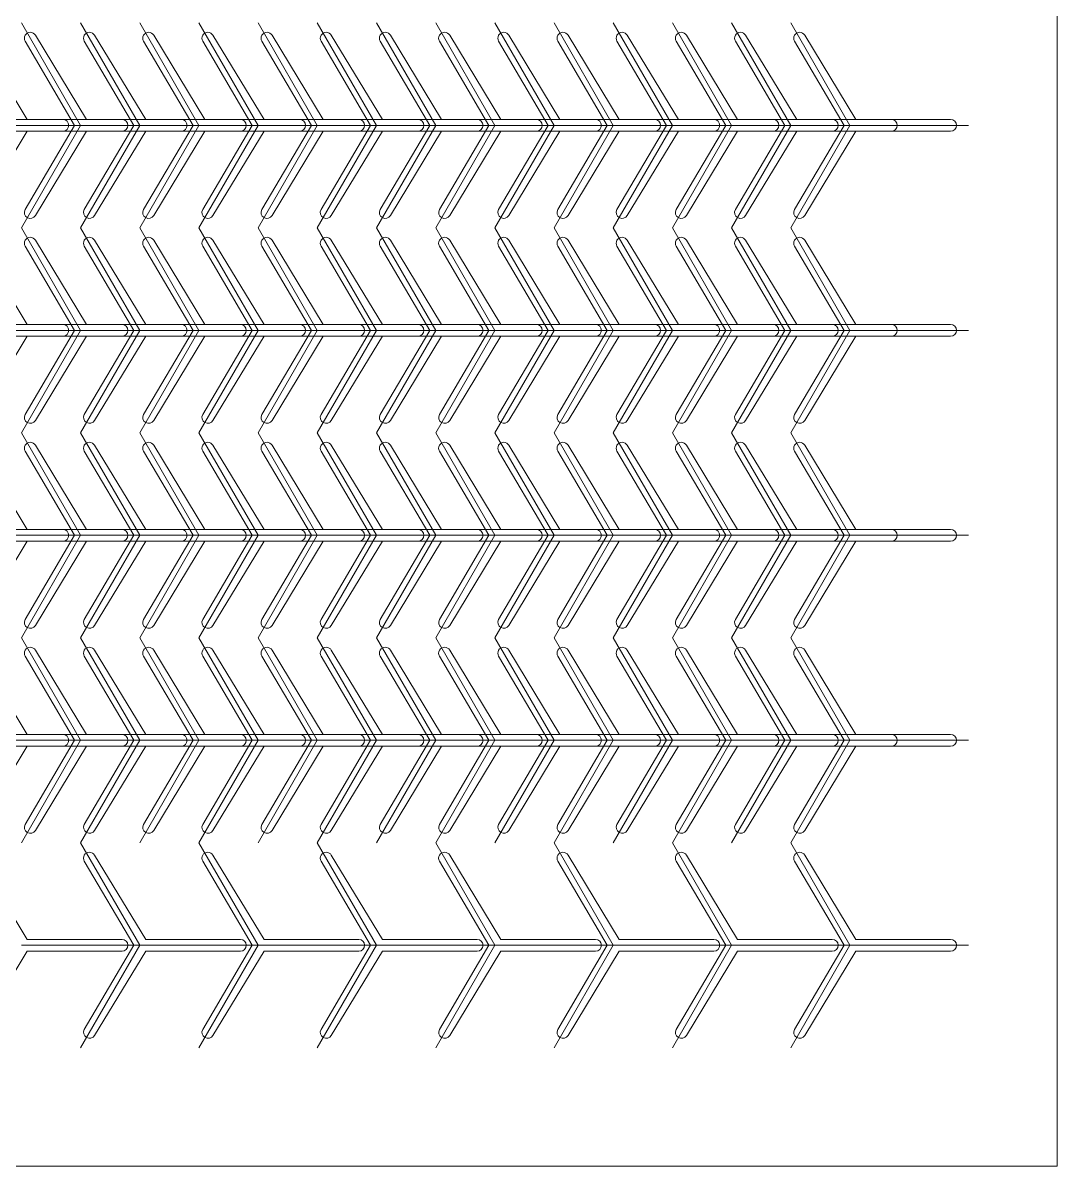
# Model space of a CAD drawing. Header units: metres. Extents: x 0 to 178, y 0 to 183.
# Drawn here: x 90.1 to 177.5, y 0 to 96.6 of the extents above; entities that cross this region are included whole.
import ezdxf

# ---------------------------------------------------------------- set-up
doc = ezdxf.new("R2010")
doc.units = ezdxf.units.M
doc.layers.add('TOP', color=1, linetype='Continuous', lineweight=0)

msp = doc.modelspace()

# ---------------------------------------------------------------- linework, layer by layer
at = {"layer": 'TOP'}
for p, q in [((177.5, 180.215), (177.5, 0)), ((95, 87.942), (90, 96.603)), ((100, 87.942), (95, 96.603)), ((105, 87.942), (100, 96.603)), ((110, 87.942), (105, 96.603)), ((115, 87.942), (110, 96.603)), ((120, 87.942), (115, 96.603)), ((125, 87.942), (120, 96.603)), ((130, 87.942), (125, 96.603)), ((135, 87.942), (130, 96.603)), ((140, 87.942), (135, 96.603)), ((145, 87.942), (140, 96.603)), ((150, 87.942), (145, 96.603)), ((155, 87.942), (150, 96.603)), ((160, 87.942), (155, 96.603)), ((90.5, 88.442), (86.183, 95.554)), ((90.317, 95.054), (94.5, 87.942)), ((95.5, 88.442), (91.183, 95.554)), ((95.317, 95.054), (99.5, 87.942)), ((100.5, 88.442), (96.183, 95.554)), ((100.317, 95.054), (104.5, 87.942)), ((105.5, 88.442), (101.183, 95.554)), ((105.317, 95.054), (109.5, 87.942)), ((110.5, 88.442), (106.183, 95.554)), ((110.317, 95.054), (114.5, 87.942)), ((115.5, 88.442), (111.183, 95.554)), ((115.317, 95.054), (119.5, 87.942)), ((120.5, 88.442), (116.183, 95.554)), ((120.317, 95.054), (124.5, 87.942)), ((125.5, 88.442), (121.183, 95.554)), ((125.317, 95.054), (129.5, 87.942)), ((130.5, 88.442), (126.183, 95.554)), ((130.317, 95.054), (134.5, 87.942)), ((135.5, 88.442), (131.183, 95.554)), ((135.317, 95.054), (139.5, 87.942)), ((140.5, 88.442), (136.183, 95.554)), ((140.317, 95.054), (144.5, 87.942)), ((145.5, 88.442), (141.183, 95.554)), ((145.317, 95.054), (149.5, 87.942)), ((150.5, 88.442), (146.183, 95.554)), ((150.317, 95.054), (154.5, 87.942)), ((155.5, 88.442), (151.183, 95.554)), ((155.317, 95.054), (159.5, 87.942)), ((160.5, 88.442), (156.183, 95.554)), ((85, 87.942), (95, 87.942)), ((93.5, 88.442), (85.5, 88.442)), ((90, 87.942), (100, 87.942)), ((95, 87.942), (90, 79.282)), ((94.5, 87.942), (90.317, 80.831)), ((98.5, 88.442), (90.5, 88.442)), ((95, 87.942), (105, 87.942)), ((100, 87.942), (95, 79.282)), ((99.5, 87.942), (95.317, 80.831)), ((103.5, 88.442), (95.5, 88.442)), ((100, 87.942), (110, 87.942)), ((105, 87.942), (100, 79.282)), ((104.5, 87.942), (100.317, 80.831)), ((108.5, 88.442), (100.5, 88.442)), ((105, 87.942), (115, 87.942)), ((110, 87.942), (105, 79.282)), ((109.5, 87.942), (105.317, 80.831)), ((113.5, 88.442), (105.5, 88.442)), ((110, 87.942), (120, 87.942)), ((115, 87.942), (110, 79.282)), ((114.5, 87.942), (110.317, 80.831)), ((118.5, 88.442), (110.5, 88.442)), ((115, 87.942), (125, 87.942)), ((120, 87.942), (115, 79.282)), ((119.5, 87.942), (115.317, 80.831)), ((123.5, 88.442), (115.5, 88.442)), ((120, 87.942), (130, 87.942)), ((125, 87.942), (120, 79.282)), ((124.5, 87.942), (120.317, 80.831)), ((128.5, 88.442), (120.5, 88.442)), ((125, 87.942), (135, 87.942)), ((130, 87.942), (125, 79.282)), ((129.5, 87.942), (125.317, 80.831)), ((133.5, 88.442), (125.5, 88.442)), ((130, 87.942), (140, 87.942)), ((135, 87.942), (130, 79.282)), ((134.5, 87.942), (130.317, 80.831)), ((138.5, 88.442), (130.5, 88.442)), ((135, 87.942), (145, 87.942)), ((140, 87.942), (135, 79.282)), ((139.5, 87.942), (135.317, 80.831)), ((143.5, 88.442), (135.5, 88.442)), ((140, 87.942), (150, 87.942)), ((145, 87.942), (140, 79.282)), ((144.5, 87.942), (140.317, 80.831)), ((148.5, 88.442), (140.5, 88.442)), ((145, 87.942), (155, 87.942)), ((150, 87.942), (145, 79.282)), ((149.5, 87.942), (145.317, 80.831)), ((153.5, 88.442), (145.5, 88.442)), ((150, 87.942), (160, 87.942)), ((155, 87.942), (150, 79.282)), ((154.5, 87.942), (150.317, 80.831)), ((158.5, 88.442), (150.5, 88.442)), ((155, 87.942), (165, 87.942)), ((160, 87.942), (155, 79.282)), ((159.5, 87.942), (155.317, 80.831)), ((163.5, 88.442), (155.5, 88.442)), ((160, 87.942), (170, 87.942)), ((168.5, 88.442), (160.5, 88.442)), ((85.5, 87.442), (93.5, 87.442)), ((86.183, 80.331), (90.5, 87.442)), ((90.5, 87.442), (98.5, 87.442)), ((91.183, 80.331), (95.5, 87.442)), ((95.5, 87.442), (103.5, 87.442)), ((96.183, 80.331), (100.5, 87.442)), ((100.5, 87.442), (108.5, 87.442)), ((101.183, 80.331), (105.5, 87.442)), ((105.5, 87.442), (113.5, 87.442)), ((106.183, 80.331), (110.5, 87.442)), ((110.5, 87.442), (118.5, 87.442)), ((111.183, 80.331), (115.5, 87.442)), ((115.5, 87.442), (123.5, 87.442)), ((116.183, 80.331), (120.5, 87.442)), ((120.5, 87.442), (128.5, 87.442)), ((121.183, 80.331), (125.5, 87.442)), ((125.5, 87.442), (133.5, 87.442)), ((126.183, 80.331), (130.5, 87.442)), ((130.5, 87.442), (138.5, 87.442)), ((131.183, 80.331), (135.5, 87.442)), ((135.5, 87.442), (143.5, 87.442)), ((136.183, 80.331), (140.5, 87.442)), ((140.5, 87.442), (148.5, 87.442)), ((141.183, 80.331), (145.5, 87.442)), ((145.5, 87.442), (153.5, 87.442)), ((146.183, 80.331), (150.5, 87.442)), ((150.5, 87.442), (158.5, 87.442)), ((151.183, 80.331), (155.5, 87.442)), ((155.5, 87.442), (163.5, 87.442)), ((156.183, 80.331), (160.5, 87.442)), ((160.5, 87.442), (168.5, 87.442)), ((95, 70.622), (90, 79.282)), ((100, 70.622), (95, 79.282)), ((105, 70.622), (100, 79.282)), ((110, 70.622), (105, 79.282)), ((115, 70.622), (110, 79.282)), ((120, 70.622), (115, 79.282)), ((125, 70.622), (120, 79.282)), ((130, 70.622), (125, 79.282)), ((135, 70.622), (130, 79.282)), ((140, 70.622), (135, 79.282)), ((145, 70.622), (140, 79.282)), ((150, 70.622), (145, 79.282)), ((155, 70.622), (150, 79.282)), ((160, 70.622), (155, 79.282)), ((90.5, 71.122), (86.183, 78.233)), ((90.317, 77.733), (94.5, 70.622)), ((95.5, 71.122), (91.183, 78.233)), ((95.317, 77.733), (99.5, 70.622)), ((100.5, 71.122), (96.183, 78.233)), ((100.317, 77.733), (104.5, 70.622)), ((105.5, 71.122), (101.183, 78.233)), ((105.317, 77.733), (109.5, 70.622)), ((110.5, 71.122), (106.183, 78.233)), ((110.317, 77.733), (114.5, 70.622)), ((115.5, 71.122), (111.183, 78.233)), ((115.317, 77.733), (119.5, 70.622)), ((120.5, 71.122), (116.183, 78.233)), ((120.317, 77.733), (124.5, 70.622)), ((125.5, 71.122), (121.183, 78.233)), ((125.317, 77.733), (129.5, 70.622)), ((130.5, 71.122), (126.183, 78.233)), ((130.317, 77.733), (134.5, 70.622)), ((135.5, 71.122), (131.183, 78.233)), ((135.317, 77.733), (139.5, 70.622)), ((140.5, 71.122), (136.183, 78.233)), ((140.317, 77.733), (144.5, 70.622)), ((145.5, 71.122), (141.183, 78.233)), ((145.317, 77.733), (149.5, 70.622)), ((150.5, 71.122), (146.183, 78.233)), ((150.317, 77.733), (154.5, 70.622)), ((155.5, 71.122), (151.183, 78.233)), ((155.317, 77.733), (159.5, 70.622)), ((160.5, 71.122), (156.183, 78.233)), ((85, 70.622), (95, 70.622)), ((93.5, 71.122), (85.5, 71.122)), ((90, 70.622), (100, 70.622)), ((95, 70.622), (90, 61.962)), ((94.5, 70.622), (90.317, 63.511)), ((98.5, 71.122), (90.5, 71.122)), ((95, 70.622), (105, 70.622)), ((100, 70.622), (95, 61.962)), ((99.5, 70.622), (95.317, 63.511)), ((103.5, 71.122), (95.5, 71.122)), ((100, 70.622), (110, 70.622)), ((105, 70.622), (100, 61.962)), ((104.5, 70.622), (100.317, 63.511)), ((108.5, 71.122), (100.5, 71.122)), ((105, 70.622), (115, 70.622)), ((110, 70.622), (105, 61.962)), ((109.5, 70.622), (105.317, 63.511)), ((113.5, 71.122), (105.5, 71.122)), ((110, 70.622), (120, 70.622)), ((115, 70.622), (110, 61.962)), ((114.5, 70.622), (110.317, 63.511)), ((118.5, 71.122), (110.5, 71.122)), ((115, 70.622), (125, 70.622)), ((120, 70.622), (115, 61.962)), ((119.5, 70.622), (115.317, 63.511)), ((123.5, 71.122), (115.5, 71.122)), ((120, 70.622), (130, 70.622)), ((125, 70.622), (120, 61.962)), ((124.5, 70.622), (120.317, 63.511)), ((128.5, 71.122), (120.5, 71.122)), ((125, 70.622), (135, 70.622)), ((130, 70.622), (125, 61.962)), ((129.5, 70.622), (125.317, 63.511)), ((133.5, 71.122), (125.5, 71.122)), ((130, 70.622), (140, 70.622)), ((135, 70.622), (130, 61.962)), ((134.5, 70.622), (130.317, 63.511)), ((138.5, 71.122), (130.5, 71.122)), ((135, 70.622), (145, 70.622)), ((140, 70.622), (135, 61.962)), ((139.5, 70.622), (135.317, 63.511)), ((143.5, 71.122), (135.5, 71.122)), ((140, 70.622), (150, 70.622)), ((145, 70.622), (140, 61.962)), ((144.5, 70.622), (140.317, 63.511)), ((148.5, 71.122), (140.5, 71.122)), ((145, 70.622), (155, 70.622)), ((150, 70.622), (145, 61.962)), ((149.5, 70.622), (145.317, 63.511)), ((153.5, 71.122), (145.5, 71.122)), ((150, 70.622), (160, 70.622)), ((155, 70.622), (150, 61.962)), ((154.5, 70.622), (150.317, 63.511)), ((158.5, 71.122), (150.5, 71.122)), ((155, 70.622), (165, 70.622)), ((160, 70.622), (155, 61.962)), ((159.5, 70.622), (155.317, 63.511)), ((163.5, 71.122), (155.5, 71.122)), ((160, 70.622), (170, 70.622)), ((168.5, 71.122), (160.5, 71.122)), ((85.5, 70.122), (93.5, 70.122)), ((86.183, 63.011), (90.5, 70.122)), ((90.5, 70.122), (98.5, 70.122)), ((91.183, 63.011), (95.5, 70.122)), ((95.5, 70.122), (103.5, 70.122)), ((96.183, 63.011), (100.5, 70.122)), ((100.5, 70.122), (108.5, 70.122)), ((101.183, 63.011), (105.5, 70.122)), ((105.5, 70.122), (113.5, 70.122)), ((106.183, 63.011), (110.5, 70.122)), ((110.5, 70.122), (118.5, 70.122)), ((111.183, 63.011), (115.5, 70.122)), ((115.5, 70.122), (123.5, 70.122)), ((116.183, 63.011), (120.5, 70.122)), ((120.5, 70.122), (128.5, 70.122)), ((121.183, 63.011), (125.5, 70.122)), ((125.5, 70.122), (133.5, 70.122)), ((126.183, 63.011), (130.5, 70.122)), ((130.5, 70.122), (138.5, 70.122)), ((131.183, 63.011), (135.5, 70.122)), ((135.5, 70.122), (143.5, 70.122)), ((136.183, 63.011), (140.5, 70.122)), ((140.5, 70.122), (148.5, 70.122)), ((141.183, 63.011), (145.5, 70.122)), ((145.5, 70.122), (153.5, 70.122)), ((146.183, 63.011), (150.5, 70.122)), ((150.5, 70.122), (158.5, 70.122)), ((151.183, 63.011), (155.5, 70.122)), ((155.5, 70.122), (163.5, 70.122)), ((156.183, 63.011), (160.5, 70.122)), ((160.5, 70.122), (168.5, 70.122)), ((95, 53.301), (90, 61.962)), ((100, 53.301), (95, 61.962)), ((105, 53.301), (100, 61.962)), ((110, 53.301), (105, 61.962)), ((115, 53.301), (110, 61.962)), ((120, 53.301), (115, 61.962)), ((125, 53.301), (120, 61.962)), ((130, 53.301), (125, 61.962)), ((135, 53.301), (130, 61.962)), ((140, 53.301), (135, 61.962)), ((145, 53.301), (140, 61.962)), ((150, 53.301), (145, 61.962)), ((155, 53.301), (150, 61.962)), ((160, 53.301), (155, 61.962)), ((90.5, 53.801), (86.183, 60.912)), ((95.5, 53.801), (91.183, 60.912)), ((100.5, 53.801), (96.183, 60.912)), ((105.5, 53.801), (101.183, 60.912)), ((110.5, 53.801), (106.183, 60.912)), ((115.5, 53.801), (111.183, 60.912)), ((120.5, 53.801), (116.183, 60.912)), ((125.5, 53.801), (121.183, 60.912)), ((130.5, 53.801), (126.183, 60.912)), ((135.5, 53.801), (131.183, 60.912)), ((140.5, 53.801), (136.183, 60.912)), ((145.5, 53.801), (141.183, 60.912)), ((150.5, 53.801), (146.183, 60.912)), ((155.5, 53.801), (151.183, 60.912)), ((160.5, 53.801), (156.183, 60.912)), ((90.317, 60.412), (94.5, 53.301)), ((95.317, 60.412), (99.5, 53.301)), ((100.317, 60.412), (104.5, 53.301)), ((105.317, 60.412), (109.5, 53.301)), ((110.317, 60.412), (114.5, 53.301)), ((115.317, 60.412), (119.5, 53.301)), ((120.317, 60.412), (124.5, 53.301)), ((125.317, 60.412), (129.5, 53.301)), ((130.317, 60.412), (134.5, 53.301)), ((135.317, 60.412), (139.5, 53.301)), ((140.317, 60.412), (144.5, 53.301)), ((145.317, 60.412), (149.5, 53.301)), ((150.317, 60.412), (154.5, 53.301)), ((155.317, 60.412), (159.5, 53.301)), ((85, 53.301), (95, 53.301)), ((93.5, 53.801), (85.5, 53.801)), ((90, 53.301), (100, 53.301)), ((95, 53.301), (90, 44.641)), ((94.5, 53.301), (90.317, 46.19)), ((98.5, 53.801), (90.5, 53.801)), ((95, 53.301), (105, 53.301)), ((100, 53.301), (95, 44.641)), ((99.5, 53.301), (95.317, 46.19)), ((103.5, 53.801), (95.5, 53.801)), ((100, 53.301), (110, 53.301)), ((105, 53.301), (100, 44.641)), ((104.5, 53.301), (100.317, 46.19)), ((108.5, 53.801), (100.5, 53.801)), ((105, 53.301), (115, 53.301)), ((110, 53.301), (105, 44.641)), ((109.5, 53.301), (105.317, 46.19)), ((113.5, 53.801), (105.5, 53.801)), ((110, 53.301), (120, 53.301)), ((115, 53.301), (110, 44.641)), ((114.5, 53.301), (110.317, 46.19)), ((118.5, 53.801), (110.5, 53.801)), ((115, 53.301), (125, 53.301)), ((120, 53.301), (115, 44.641)), ((119.5, 53.301), (115.317, 46.19)), ((123.5, 53.801), (115.5, 53.801)), ((120, 53.301), (130, 53.301)), ((125, 53.301), (120, 44.641)), ((124.5, 53.301), (120.317, 46.19)), ((128.5, 53.801), (120.5, 53.801)), ((125, 53.301), (135, 53.301)), ((130, 53.301), (125, 44.641)), ((129.5, 53.301), (125.317, 46.19)), ((133.5, 53.801), (125.5, 53.801)), ((130, 53.301), (140, 53.301)), ((135, 53.301), (130, 44.641)), ((134.5, 53.301), (130.317, 46.19)), ((138.5, 53.801), (130.5, 53.801)), ((135, 53.301), (145, 53.301)), ((140, 53.301), (135, 44.641)), ((139.5, 53.301), (135.317, 46.19)), ((143.5, 53.801), (135.5, 53.801)), ((140, 53.301), (150, 53.301)), ((145, 53.301), (140, 44.641)), ((144.5, 53.301), (140.317, 46.19)), ((148.5, 53.801), (140.5, 53.801)), ((145, 53.301), (155, 53.301)), ((150, 53.301), (145, 44.641)), ((149.5, 53.301), (145.317, 46.19)), ((153.5, 53.801), (145.5, 53.801)), ((150, 53.301), (160, 53.301)), ((155, 53.301), (150, 44.641)), ((154.5, 53.301), (150.317, 46.19)), ((158.5, 53.801), (150.5, 53.801)), ((155, 53.301), (165, 53.301)), ((160, 53.301), (155, 44.641)), ((159.5, 53.301), (155.317, 46.19)), ((163.5, 53.801), (155.5, 53.801)), ((160, 53.301), (170, 53.301)), ((168.5, 53.801), (160.5, 53.801)), ((85.5, 52.801), (93.5, 52.801)), ((86.183, 45.69), (90.5, 52.801)), ((90.5, 52.801), (98.5, 52.801)), ((91.183, 45.69), (95.5, 52.801)), ((95.5, 52.801), (103.5, 52.801)), ((96.183, 45.69), (100.5, 52.801)), ((100.5, 52.801), (108.5, 52.801)), ((101.183, 45.69), (105.5, 52.801)), ((105.5, 52.801), (113.5, 52.801)), ((106.183, 45.69), (110.5, 52.801)), ((110.5, 52.801), (118.5, 52.801)), ((111.183, 45.69), (115.5, 52.801)), ((115.5, 52.801), (123.5, 52.801)), ((116.183, 45.69), (120.5, 52.801)), ((120.5, 52.801), (128.5, 52.801)), ((121.183, 45.69), (125.5, 52.801)), ((125.5, 52.801), (133.5, 52.801)), ((126.183, 45.69), (130.5, 52.801)), ((130.5, 52.801), (138.5, 52.801)), ((131.183, 45.69), (135.5, 52.801)), ((135.5, 52.801), (143.5, 52.801)), ((136.183, 45.69), (140.5, 52.801)), ((140.5, 52.801), (148.5, 52.801)), ((141.183, 45.69), (145.5, 52.801)), ((145.5, 52.801), (153.5, 52.801)), ((146.183, 45.69), (150.5, 52.801)), ((150.5, 52.801), (158.5, 52.801)), ((151.183, 45.69), (155.5, 52.801)), ((155.5, 52.801), (163.5, 52.801)), ((156.183, 45.69), (160.5, 52.801)), ((160.5, 52.801), (168.5, 52.801)), ((95, 35.981), (90, 44.641)), ((100, 35.981), (95, 44.641)), ((105, 35.981), (100, 44.641)), ((110, 35.981), (105, 44.641)), ((115, 35.981), (110, 44.641)), ((120, 35.981), (115, 44.641)), ((125, 35.981), (120, 44.641)), ((130, 35.981), (125, 44.641)), ((135, 35.981), (130, 44.641)), ((140, 35.981), (135, 44.641)), ((145, 35.981), (140, 44.641)), ((150, 35.981), (145, 44.641)), ((155, 35.981), (150, 44.641)), ((160, 35.981), (155, 44.641)), ((90.5, 36.481), (86.183, 43.592)), ((95.5, 36.481), (91.183, 43.592)), ((100.5, 36.481), (96.183, 43.592)), ((105.5, 36.481), (101.183, 43.592)), ((110.5, 36.481), (106.183, 43.592)), ((115.5, 36.481), (111.183, 43.592)), ((120.5, 36.481), (116.183, 43.592)), ((125.5, 36.481), (121.183, 43.592)), ((130.5, 36.481), (126.183, 43.592)), ((135.5, 36.481), (131.183, 43.592)), ((140.5, 36.481), (136.183, 43.592)), ((145.5, 36.481), (141.183, 43.592)), ((150.5, 36.481), (146.183, 43.592)), ((155.5, 36.481), (151.183, 43.592)), ((160.5, 36.481), (156.183, 43.592)), ((90.317, 43.092), (94.5, 35.981)), ((95.317, 43.092), (99.5, 35.981)), ((100.317, 43.092), (104.5, 35.981)), ((105.317, 43.092), (109.5, 35.981)), ((110.317, 43.092), (114.5, 35.981)), ((115.317, 43.092), (119.5, 35.981)), ((120.317, 43.092), (124.5, 35.981)), ((125.317, 43.092), (129.5, 35.981)), ((130.317, 43.092), (134.5, 35.981)), ((135.317, 43.092), (139.5, 35.981)), ((140.317, 43.092), (144.5, 35.981)), ((145.317, 43.092), (149.5, 35.981)), ((150.317, 43.092), (154.5, 35.981)), ((155.317, 43.092), (159.5, 35.981)), ((85, 35.981), (95, 35.981)), ((93.5, 36.481), (85.5, 36.481)), ((90, 35.981), (100, 35.981)), ((95, 35.981), (90, 27.321)), ((94.5, 35.981), (90.317, 28.87)), ((98.5, 36.481), (90.5, 36.481)), ((95, 35.981), (105, 35.981)), ((100, 35.981), (95, 27.321)), ((99.5, 35.981), (95.317, 28.87)), ((103.5, 36.481), (95.5, 36.481)), ((100, 35.981), (110, 35.981)), ((105, 35.981), (100, 27.321)), ((104.5, 35.981), (100.317, 28.87)), ((108.5, 36.481), (100.5, 36.481)), ((105, 35.981), (115, 35.981)), ((110, 35.981), (105, 27.321)), ((109.5, 35.981), (105.317, 28.87)), ((113.5, 36.481), (105.5, 36.481)), ((110, 35.981), (120, 35.981)), ((115, 35.981), (110, 27.321)), ((114.5, 35.981), (110.317, 28.87)), ((118.5, 36.481), (110.5, 36.481)), ((115, 35.981), (125, 35.981)), ((120, 35.981), (115, 27.321)), ((119.5, 35.981), (115.317, 28.87)), ((123.5, 36.481), (115.5, 36.481)), ((120, 35.981), (130, 35.981)), ((125, 35.981), (120, 27.321)), ((124.5, 35.981), (120.317, 28.87)), ((128.5, 36.481), (120.5, 36.481)), ((125, 35.981), (135, 35.981)), ((130, 35.981), (125, 27.321)), ((129.5, 35.981), (125.317, 28.87)), ((133.5, 36.481), (125.5, 36.481)), ((130, 35.981), (140, 35.981)), ((135, 35.981), (130, 27.321)), ((134.5, 35.981), (130.317, 28.87)), ((138.5, 36.481), (130.5, 36.481)), ((135, 35.981), (145, 35.981)), ((140, 35.981), (135, 27.321)), ((139.5, 35.981), (135.317, 28.87)), ((143.5, 36.481), (135.5, 36.481)), ((140, 35.981), (150, 35.981)), ((145, 35.981), (140, 27.321)), ((144.5, 35.981), (140.317, 28.87)), ((148.5, 36.481), (140.5, 36.481)), ((145, 35.981), (155, 35.981)), ((150, 35.981), (145, 27.321)), ((149.5, 35.981), (145.317, 28.87)), ((153.5, 36.481), (145.5, 36.481)), ((150, 35.981), (160, 35.981)), ((155, 35.981), (150, 27.321)), ((154.5, 35.981), (150.317, 28.87)), ((158.5, 36.481), (150.5, 36.481)), ((155, 35.981), (165, 35.981)), ((160, 35.981), (155, 27.321)), ((159.5, 35.981), (155.317, 28.87)), ((163.5, 36.481), (155.5, 36.481)), ((160, 35.981), (170, 35.981)), ((168.5, 36.481), (160.5, 36.481)), ((85.5, 35.481), (93.5, 35.481)), ((86.183, 28.37), (90.5, 35.481)), ((90.5, 35.481), (98.5, 35.481)), ((91.183, 28.37), (95.5, 35.481)), ((95.5, 35.481), (103.5, 35.481)), ((96.183, 28.37), (100.5, 35.481)), ((100.5, 35.481), (108.5, 35.481)), ((101.183, 28.37), (105.5, 35.481)), ((105.5, 35.481), (113.5, 35.481)), ((106.183, 28.37), (110.5, 35.481)), ((110.5, 35.481), (118.5, 35.481)), ((111.183, 28.37), (115.5, 35.481)), ((115.5, 35.481), (123.5, 35.481)), ((116.183, 28.37), (120.5, 35.481)), ((120.5, 35.481), (128.5, 35.481)), ((121.183, 28.37), (125.5, 35.481)), ((125.5, 35.481), (133.5, 35.481)), ((126.183, 28.37), (130.5, 35.481)), ((130.5, 35.481), (138.5, 35.481)), ((131.183, 28.37), (135.5, 35.481)), ((135.5, 35.481), (143.5, 35.481)), ((136.183, 28.37), (140.5, 35.481)), ((140.5, 35.481), (148.5, 35.481)), ((141.183, 28.37), (145.5, 35.481)), ((145.5, 35.481), (153.5, 35.481)), ((146.183, 28.37), (150.5, 35.481)), ((150.5, 35.481), (158.5, 35.481)), ((151.183, 28.37), (155.5, 35.481)), ((155.5, 35.481), (163.5, 35.481)), ((156.183, 28.37), (160.5, 35.481)), ((160.5, 35.481), (168.5, 35.481)), ((100, 18.66), (95, 27.321)), ((110, 18.66), (105, 27.321)), ((120, 18.66), (115, 27.321)), ((130, 18.66), (125, 27.321)), ((140, 18.66), (135, 27.321)), ((150, 18.66), (145, 27.321)), ((160, 18.66), (155, 27.321)), ((90.5, 19.16), (86.183, 26.271)), ((100.5, 19.16), (96.183, 26.271)), ((110.5, 19.16), (106.183, 26.271)), ((120.5, 19.16), (116.183, 26.271)), ((130.5, 19.16), (126.183, 26.271)), ((140.5, 19.16), (136.183, 26.271)), ((150.5, 19.16), (146.183, 26.271)), ((160.5, 19.16), (156.183, 26.271)), ((95.317, 25.771), (99.5, 18.66)), ((105.317, 25.771), (109.5, 18.66)), ((115.317, 25.771), (119.5, 18.66)), ((125.317, 25.771), (129.5, 18.66)), ((135.317, 25.771), (139.5, 18.66)), ((145.317, 25.771), (149.5, 18.66)), ((155.317, 25.771), (159.5, 18.66)), ((90, 18.66), (100, 18.66)), ((98.5, 19.16), (90.5, 19.16)), ((100, 18.66), (95, 10)), ((99.5, 18.66), (95.317, 11.549)), ((100, 18.66), (110, 18.66)), ((108.5, 19.16), (100.5, 19.16)), ((110, 18.66), (105, 10)), ((109.5, 18.66), (105.317, 11.549)), ((110, 18.66), (120, 18.66)), ((118.5, 19.16), (110.5, 19.16)), ((120, 18.66), (115, 10)), ((119.5, 18.66), (115.317, 11.549)), ((120, 18.66), (130, 18.66)), ((128.5, 19.16), (120.5, 19.16)), ((130, 18.66), (125, 10)), ((129.5, 18.66), (125.317, 11.549)), ((130, 18.66), (140, 18.66)), ((138.5, 19.16), (130.5, 19.16)), ((140, 18.66), (135, 10)), ((139.5, 18.66), (135.317, 11.549)), ((140, 18.66), (150, 18.66)), ((148.5, 19.16), (140.5, 19.16)), ((150, 18.66), (145, 10)), ((149.5, 18.66), (145.317, 11.549)), ((150, 18.66), (160, 18.66)), ((158.5, 19.16), (150.5, 19.16)), ((160, 18.66), (155, 10)), ((159.5, 18.66), (155.317, 11.549)), ((160, 18.66), (170, 18.66)), ((168.5, 19.16), (160.5, 19.16)), ((86.183, 11.049), (90.5, 18.16)), ((90.5, 18.16), (98.5, 18.16)), ((96.183, 11.049), (100.5, 18.16)), ((100.5, 18.16), (108.5, 18.16)), ((106.183, 11.049), (110.5, 18.16)), ((110.5, 18.16), (118.5, 18.16)), ((116.183, 11.049), (120.5, 18.16)), ((120.5, 18.16), (128.5, 18.16)), ((126.183, 11.049), (130.5, 18.16)), ((130.5, 18.16), (138.5, 18.16)), ((136.183, 11.049), (140.5, 18.16)), ((140.5, 18.16), (148.5, 18.16)), ((146.183, 11.049), (150.5, 18.16)), ((150.5, 18.16), (158.5, 18.16)), ((156.183, 11.049), (160.5, 18.16)), ((160.5, 18.16), (168.5, 18.16)), ((177.5, 0), (0, 0))]:
    msp.add_line(p, q, dxfattribs=at)
for centre, start, end in [((90.75, 95.304), 30, 210), ((95.75, 95.304), 30, 210), ((100.75, 95.304), 30, 210), ((105.75, 95.304), 30, 210), ((110.75, 95.304), 30, 210), ((115.75, 95.304), 30, 210), ((120.75, 95.304), 30, 210), ((125.75, 95.304), 30, 210), ((130.75, 95.304), 30, 210), ((135.75, 95.304), 30, 210), ((140.75, 95.304), 30, 210), ((145.75, 95.304), 30, 210), ((150.75, 95.304), 30, 210), ((155.75, 95.304), 30, 210), ((93.5, 87.942), -90, 90), ((98.5, 87.942), -90, 90), ((103.5, 87.942), -90, 90), ((108.5, 87.942), -90, 90), ((113.5, 87.942), -90, 90), ((118.5, 87.942), -90, 90), ((123.5, 87.942), -90, 90), ((128.5, 87.942), -90, 90), ((133.5, 87.942), -90, 90), ((138.5, 87.942), -90, 90), ((143.5, 87.942), -90, 90), ((148.5, 87.942), -90, 90), ((153.5, 87.942), -90, 90), ((158.5, 87.942), -90, 90), ((163.5, 87.942), -90, 90), ((168.5, 87.942), -90, 90), ((90.75, 80.581), 150, 330), ((95.75, 80.581), 150, 330), ((100.75, 80.581), 150, 330), ((105.75, 80.581), 150, 330), ((110.75, 80.581), 150, 330), ((115.75, 80.581), 150, 330), ((120.75, 80.581), 150, 330), ((125.75, 80.581), 150, 330), ((130.75, 80.581), 150, 330), ((135.75, 80.581), 150, 330), ((140.75, 80.581), 150, 330), ((145.75, 80.581), 150, 330), ((150.75, 80.581), 150, 330), ((155.75, 80.581), 150, 330), ((90.75, 77.983), 30, 210), ((95.75, 77.983), 30, 210), ((100.75, 77.983), 30, 210), ((105.75, 77.983), 30, 210), ((110.75, 77.983), 30, 210), ((115.75, 77.983), 30, 210), ((120.75, 77.983), 30, 210), ((125.75, 77.983), 30, 210), ((130.75, 77.983), 30, 210), ((135.75, 77.983), 30, 210), ((140.75, 77.983), 30, 210), ((145.75, 77.983), 30, 210), ((150.75, 77.983), 30, 210), ((155.75, 77.983), 30, 210), ((93.5, 70.622), -90, 90), ((98.5, 70.622), -90, 90), ((103.5, 70.622), -90, 90), ((108.5, 70.622), -90, 90), ((113.5, 70.622), -90, 90), ((118.5, 70.622), -90, 90), ((123.5, 70.622), -90, 90), ((128.5, 70.622), -90, 90), ((133.5, 70.622), -90, 90), ((138.5, 70.622), -90, 90), ((143.5, 70.622), -90, 90), ((148.5, 70.622), -90, 90), ((153.5, 70.622), -90, 90), ((158.5, 70.622), -90, 90), ((163.5, 70.622), -90, 90), ((168.5, 70.622), -90, 90), ((90.75, 63.261), 150, 330), ((95.75, 63.261), 150, 330), ((100.75, 63.261), 150, 330), ((105.75, 63.261), 150, 330), ((110.75, 63.261), 150, 330), ((115.75, 63.261), 150, 330), ((120.75, 63.261), 150, 330), ((125.75, 63.261), 150, 330), ((130.75, 63.261), 150, 330), ((135.75, 63.261), 150, 330), ((140.75, 63.261), 150, 330), ((145.75, 63.261), 150, 330), ((150.75, 63.261), 150, 330), ((155.75, 63.261), 150, 330), ((90.75, 60.662), 30, 210), ((95.75, 60.662), 30, 210), ((100.75, 60.662), 30, 210), ((105.75, 60.662), 30, 210), ((110.75, 60.662), 30, 210), ((115.75, 60.662), 30, 210), ((120.75, 60.662), 30, 210), ((125.75, 60.662), 30, 210), ((130.75, 60.662), 30, 210), ((135.75, 60.662), 30, 210), ((140.75, 60.662), 30, 210), ((145.75, 60.662), 30, 210), ((150.75, 60.662), 30, 210), ((155.75, 60.662), 30, 210), ((93.5, 53.301), -90, 90), ((98.5, 53.301), -90, 90), ((103.5, 53.301), -90, 90), ((108.5, 53.301), -90, 90), ((113.5, 53.301), -90, 90), ((118.5, 53.301), -90, 90), ((123.5, 53.301), -90, 90), ((128.5, 53.301), -90, 90), ((133.5, 53.301), -90, 90), ((138.5, 53.301), -90, 90), ((143.5, 53.301), -90, 90), ((148.5, 53.301), -90, 90), ((153.5, 53.301), -90, 90), ((158.5, 53.301), -90, 90), ((163.5, 53.301), -90, 90), ((168.5, 53.301), -90, 90), ((90.75, 45.94), 150, 330), ((95.75, 45.94), 150, 330), ((100.75, 45.94), 150, 330), ((105.75, 45.94), 150, 330), ((110.75, 45.94), 150, 330), ((115.75, 45.94), 150, 330), ((120.75, 45.94), 150, 330), ((125.75, 45.94), 150, 330), ((130.75, 45.94), 150, 330), ((135.75, 45.94), 150, 330), ((140.75, 45.94), 150, 330), ((145.75, 45.94), 150, 330), ((150.75, 45.94), 150, 330), ((155.75, 45.94), 150, 330), ((90.75, 43.342), 30, 210), ((95.75, 43.342), 30, 210), ((100.75, 43.342), 30, 210), ((105.75, 43.342), 30, 210), ((110.75, 43.342), 30, 210), ((115.75, 43.342), 30, 210), ((120.75, 43.342), 30, 210), ((125.75, 43.342), 30, 210), ((130.75, 43.342), 30, 210), ((135.75, 43.342), 30, 210), ((140.75, 43.342), 30, 210), ((145.75, 43.342), 30, 210), ((150.75, 43.342), 30, 210), ((155.75, 43.342), 30, 210), ((93.5, 35.981), -90, 90), ((98.5, 35.981), -90, 90), ((103.5, 35.981), -90, 90), ((108.5, 35.981), -90, 90), ((113.5, 35.981), -90, 90), ((118.5, 35.981), -90, 90), ((123.5, 35.981), -90, 90), ((128.5, 35.981), -90, 90), ((133.5, 35.981), -90, 90), ((138.5, 35.981), -90, 90), ((143.5, 35.981), -90, 90), ((148.5, 35.981), -90, 90), ((153.5, 35.981), -90, 90), ((158.5, 35.981), -90, 90), ((163.5, 35.981), -90, 90), ((168.5, 35.981), -90, 90), ((90.75, 28.62), 150, 330), ((95.75, 28.62), 150, 330), ((100.75, 28.62), 150, 330), ((105.75, 28.62), 150, 330), ((110.75, 28.62), 150, 330), ((115.75, 28.62), 150, 330), ((120.75, 28.62), 150, 330), ((125.75, 28.62), 150, 330), ((130.75, 28.62), 150, 330), ((135.75, 28.62), 150, 330), ((140.75, 28.62), 150, 330), ((145.75, 28.62), 150, 330), ((150.75, 28.62), 150, 330), ((155.75, 28.62), 150, 330), ((95.75, 26.021), 30, 210), ((105.75, 26.021), 30, 210), ((115.75, 26.021), 30, 210), ((125.75, 26.021), 30, 210), ((135.75, 26.021), 30, 210), ((145.75, 26.021), 30, 210), ((155.75, 26.021), 30, 210), ((98.5, 18.66), -90, 90), ((108.5, 18.66), -90, 90), ((118.5, 18.66), -90, 90), ((128.5, 18.66), -90, 90), ((138.5, 18.66), -90, 90), ((148.5, 18.66), -90, 90), ((158.5, 18.66), -90, 90), ((168.5, 18.66), -90, 90), ((95.75, 11.299), 150, 330), ((105.75, 11.299), 150, 330), ((115.75, 11.299), 150, 330), ((125.75, 11.299), 150, 330), ((135.75, 11.299), 150, 330), ((145.75, 11.299), 150, 330), ((155.75, 11.299), 150, 330)]:
    msp.add_arc(centre, 0.5, start, end, dxfattribs=at)

doc.saveas('drawing.dxf')
